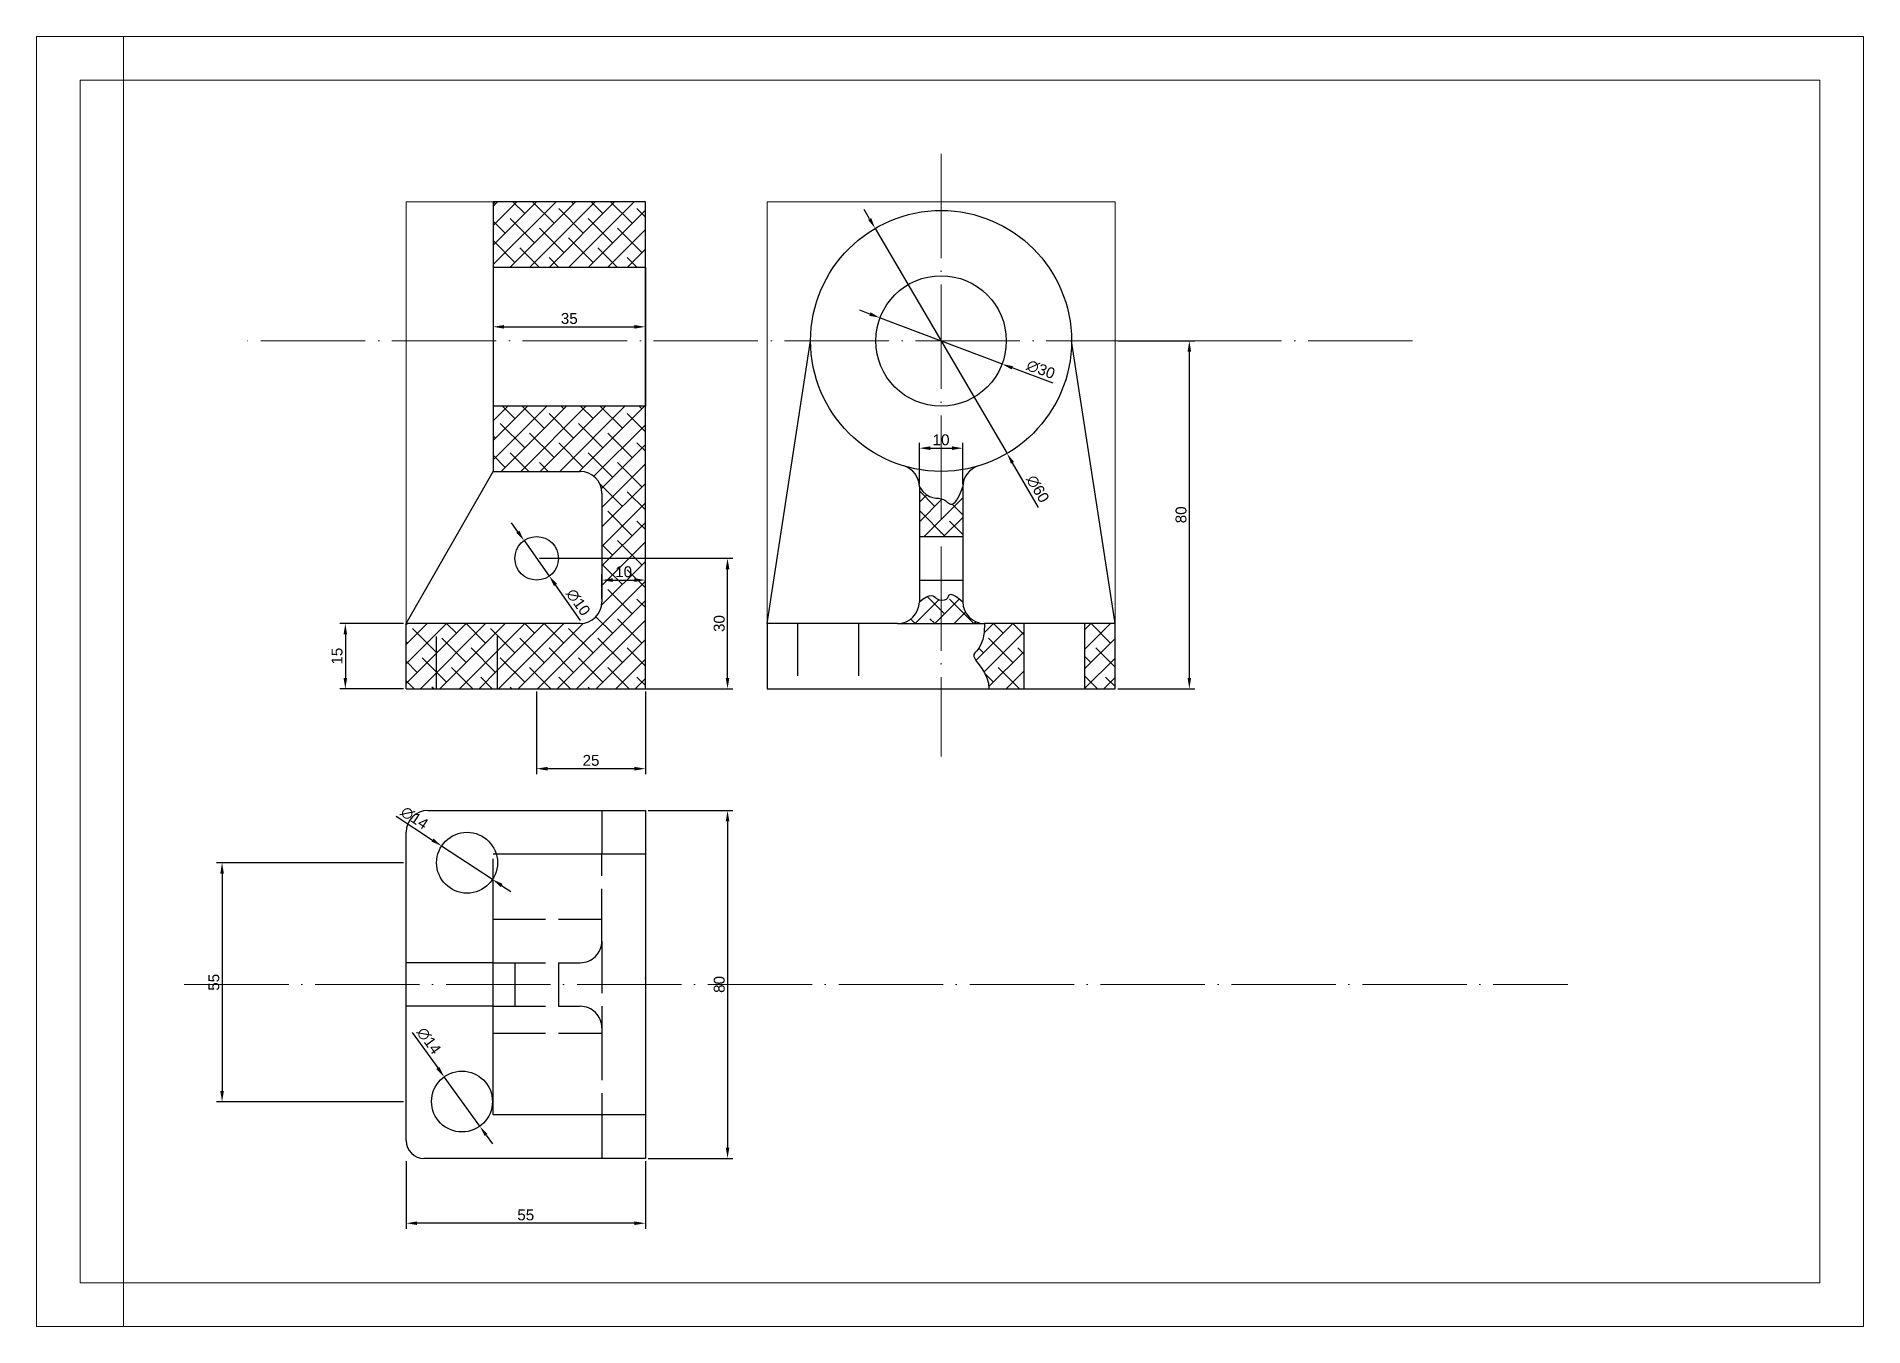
# Model space of a CAD drawing. Header units: millimetres. Extents: x 0 to 420, y 0 to 297.
import ezdxf

# ---------------------------------------------------------------- set-up
doc = ezdxf.new("R2010")
doc.units = ezdxf.units.MM
doc.linetypes.add('ACAD_ISO02W100', pattern=[15, 12, -3])
doc.linetypes.add('ACAD_ISO04W100', pattern=[30, 24, -3, 0, -3])
for name, color, linetype, lineweight in [('ajutor', 200, 'Continuous', 15), ('axe', 7, 'ACAD_ISO04W100', 15), ('cote', 82, 'Continuous', 15), ('format', 210, 'Continuous', 15), ('muchii ascunse', 50, 'ACAD_ISO02W100', 30), ('muchii groase', 7, 'Continuous', 30)]:
    doc.layers.add(name, color=color, linetype=linetype, lineweight=lineweight)
doc.styles.get("Standard").update_dxf_attribs({"font": 'arial.ttf'})
doc.dimstyles.new('ISO-25', dxfattribs={"dimtxt": 2.5, "dimasz": 2.5, "dimexe": 1.25, "dimexo": 0.625, "dimtad": 1, "dimtxsty": 'Standard', "dimcen": 2.5, "dimadec": 0, "dimazin": 0, "dimtfac": 1, "dimtmove": 0, "dimatfit": 3, "dimfxl": 1, "dimarcsym": 0})

# ---------------------------------------------------------------- blocks, each defined once
blk = doc.blocks.new('*D2')
at = {"layer": 'cote', "color": 0, "lineweight": -2, "transparency": 16777216}
for p, q in [((84.38, 161.65), (69.76, 161.65)), ((71.01, 159.15), (71.01, 149.15)), ((84.38, 146.65), (69.76, 146.65))]:
    blk.add_line(p, q, dxfattribs=at)
at = {"layer": 'cote', "color": 0, "transparency": 16777216}
for points in [[(70.59, 159.15), (71.42, 159.15), (71.01, 161.65)], [(70.59, 149.15), (71.42, 149.15), (71.01, 146.65)]]:
    blk.add_solid(points, dxfattribs=at)
at = {"layer": 'Defpoints', "color": 0, "transparency": 16777216}
for p in [(85, 161.65), (71.01, 146.65), (85, 146.65)]:
    blk.add_point(p, dxfattribs=at)
at = {"layer": 'cote', "color": 0, "transparency": 16777216, "insert": (69.11, 154.15), "char_height": 2.5, "attachment_point": 5, "rotation": 90}
blk.add_mtext('15', dxfattribs=at)
blk = doc.blocks.new('*D3')
at = {"layer": 'cote', "color": 0, "lineweight": -2, "transparency": 16777216}
for p, q in [((130, 167.27), (130, 172.9)), ((140, 167.27), (140, 172.9)), ((132.5, 171.65), (137.5, 171.65))]:
    blk.add_line(p, q, dxfattribs=at)
at = {"layer": 'cote', "color": 0, "transparency": 16777216}
for points in [[(132.5, 172.06), (132.5, 171.23), (130, 171.65)], [(137.5, 172.06), (137.5, 171.23), (140, 171.65)]]:
    blk.add_solid(points, dxfattribs=at)
at = {"layer": 'Defpoints', "color": 0, "transparency": 16777216}
for p in [(140, 171.65), (130, 166.65), (140, 166.65)]:
    blk.add_point(p, dxfattribs=at)
at = {"layer": 'cote', "color": 0, "transparency": 16777216, "insert": (135, 173.55), "char_height": 2.5, "attachment_point": 5}
blk.add_mtext('10', dxfattribs=at)
blk = doc.blocks.new('*D5')
at = {"layer": 'cote', "color": 0, "lineweight": -2, "transparency": 16777216}
for p, q in [((110.67, 182.77), (109.23, 184.81)), ((112.11, 180.73), (117.89, 172.56)), ((125.12, 162.32), (119.33, 170.52))]:
    blk.add_line(p, q, dxfattribs=at)
at = {"layer": 'cote', "color": 0, "transparency": 16777216}
for points in [[(111.01, 183.01), (110.33, 182.53), (112.11, 180.73)], [(119.67, 170.76), (118.99, 170.28), (117.89, 172.56)]]:
    blk.add_solid(points, dxfattribs=at)
at = {"layer": 'Defpoints', "color": 0, "transparency": 16777216}
for p in [(112.11, 180.73), (117.89, 172.56)]:
    blk.add_point(p, dxfattribs=at)
at = {"layer": 'cote', "color": 0, "transparency": 16777216, "insert": (124.56, 166.54), "char_height": 2.5, "attachment_point": 5, "rotation": 305.2417}
blk.add_mtext('∅10', dxfattribs=at)
blk = doc.blocks.new('*D6')
at = {"layer": 'cote', "color": 0, "lineweight": -2, "transparency": 16777216}
for p, q in [((115, 146.02), (115, 127.02)), ((140, 146.02), (140, 127.02)), ((137.5, 128.27), (117.5, 128.27))]:
    blk.add_line(p, q, dxfattribs=at)
at = {"layer": 'cote', "color": 0, "transparency": 16777216}
for points in [[(117.5, 128.69), (117.5, 127.85), (115, 128.27)], [(137.5, 128.69), (137.5, 127.85), (140, 128.27)]]:
    blk.add_solid(points, dxfattribs=at)
at = {"layer": 'Defpoints', "color": 0, "transparency": 16777216}
for p in [(115, 146.65), (140, 146.65), (115, 128.27)]:
    blk.add_point(p, dxfattribs=at)
at = {"layer": 'cote', "color": 0, "transparency": 16777216, "insert": (127.5, 130.17), "char_height": 2.5, "attachment_point": 5}
blk.add_mtext('25', dxfattribs=at)
blk = doc.blocks.new('*D7')
at = {"layer": 'cote', "color": 0, "lineweight": -2, "transparency": 16777216}
for p, q in [((115.62, 176.65), (160.14, 176.65)), ((158.89, 149.15), (158.89, 174.15)), ((115.62, 146.65), (160.14, 146.65))]:
    blk.add_line(p, q, dxfattribs=at)
at = {"layer": 'cote', "color": 0, "transparency": 16777216}
for points in [[(158.47, 174.15), (159.31, 174.15), (158.89, 176.65)], [(158.47, 149.15), (159.31, 149.15), (158.89, 146.65)]]:
    blk.add_solid(points, dxfattribs=at)
at = {"layer": 'Defpoints', "color": 0, "transparency": 16777216}
for p in [(115, 176.65), (158.89, 176.65), (115, 146.65)]:
    blk.add_point(p, dxfattribs=at)
at = {"layer": 'cote', "color": 0, "transparency": 16777216, "insert": (156.99, 161.65), "char_height": 2.5, "attachment_point": 5, "rotation": 90}
blk.add_mtext('30', dxfattribs=at)
blk = doc.blocks.new('*D8')
at = {"layer": 'cote', "color": 0, "lineweight": -2, "transparency": 16777216}
for p, q in [((105, 243.02), (105, 228.64)), ((140, 243.02), (140, 228.64)), ((107.5, 229.89), (137.5, 229.89))]:
    blk.add_line(p, q, dxfattribs=at)
at = {"layer": 'cote', "color": 0, "transparency": 16777216}
for points in [[(107.5, 230.3), (107.5, 229.47), (105, 229.89)], [(137.5, 230.3), (137.5, 229.47), (140, 229.89)]]:
    blk.add_solid(points, dxfattribs=at)
at = {"layer": 'Defpoints', "color": 0, "transparency": 16777216}
for p in [(105, 243.65), (140, 243.65), (140, 229.89)]:
    blk.add_point(p, dxfattribs=at)
at = {"layer": 'cote', "color": 0, "transparency": 16777216, "insert": (122.5, 231.79), "char_height": 2.5, "attachment_point": 5}
blk.add_mtext('35', dxfattribs=at)
blk = doc.blocks.new('*D9')
at = {"layer": 'cote', "color": 0, "lineweight": -2, "transparency": 16777216}
for p, q in [((248.62, 226.65), (266.33, 226.65)), ((265.08, 224.15), (265.08, 149.15)), ((248.62, 146.65), (266.33, 146.65))]:
    blk.add_line(p, q, dxfattribs=at)
at = {"layer": 'cote', "color": 0, "transparency": 16777216}
for points in [[(264.67, 224.15), (265.5, 224.15), (265.08, 226.65)], [(264.67, 149.15), (265.5, 149.15), (265.08, 146.65)]]:
    blk.add_solid(points, dxfattribs=at)
at = {"layer": 'Defpoints', "color": 0, "transparency": 16777216}
for p in [(248, 226.65), (248, 146.65), (265.08, 146.65)]:
    blk.add_point(p, dxfattribs=at)
at = {"layer": 'cote', "color": 0, "transparency": 16777216, "insert": (263.18, 186.65), "char_height": 2.5, "attachment_point": 5, "rotation": 90}
blk.add_mtext('80', dxfattribs=at)
blk = doc.blocks.new('*D10')
at = {"layer": 'cote', "color": 0, "lineweight": -2, "transparency": 16777216}
for p, q in [((191.57, 254.69), (190.3, 256.84)), ((192.83, 252.53), (223.17, 200.76)), ((230.43, 188.36), (224.43, 198.61))]:
    blk.add_line(p, q, dxfattribs=at)
at = {"layer": 'cote', "color": 0, "transparency": 16777216}
for points in [[(191.93, 254.9), (191.21, 254.48), (192.83, 252.53)], [(224.79, 198.82), (224.07, 198.39), (223.17, 200.76)]]:
    blk.add_solid(points, dxfattribs=at)
at = {"layer": 'Defpoints', "color": 0, "transparency": 16777216}
for p in [(192.83, 252.53), (223.17, 200.76)]:
    blk.add_point(p, dxfattribs=at)
at = {"layer": 'cote', "color": 0, "transparency": 16777216, "insert": (230.23, 192.61), "char_height": 2.5, "attachment_point": 5, "rotation": 300.3699}
blk.add_mtext('∅60', dxfattribs=at)
blk = doc.blocks.new('*D11')
at = {"layer": 'cote', "color": 0, "lineweight": -2, "transparency": 16777216}
for p, q in [((191.63, 232.83), (189.29, 233.72)), ((193.97, 231.95), (222.03, 221.34)), ((233.76, 216.91), (224.37, 220.46))]:
    blk.add_line(p, q, dxfattribs=at)
at = {"layer": 'cote', "color": 0, "transparency": 16777216}
for points in [[(191.78, 233.22), (191.48, 232.44), (193.97, 231.95)], [(224.52, 220.85), (224.22, 220.07), (222.03, 221.34)]]:
    blk.add_solid(points, dxfattribs=at)
at = {"layer": 'Defpoints', "color": 0, "transparency": 16777216}
for p in [(193.97, 231.95), (222.03, 221.34)]:
    blk.add_point(p, dxfattribs=at)
at = {"layer": 'cote', "color": 0, "transparency": 16777216, "insert": (230.93, 220.08), "char_height": 2.5, "attachment_point": 5, "rotation": 339.2945}
blk.add_mtext('∅30', dxfattribs=at)
blk = doc.blocks.new('*D12')
at = {"layer": 'cote', "color": 0, "lineweight": -2, "transparency": 16777216}
for p, q in [((203, 193.73), (203, 203.23)), ((205.5, 201.98), (210.5, 201.98)), ((213, 193.73), (213, 203.23))]:
    blk.add_line(p, q, dxfattribs=at)
at = {"layer": 'cote', "color": 0, "transparency": 16777216}
for points in [[(205.5, 202.4), (205.5, 201.57), (203, 201.98)], [(210.5, 202.4), (210.5, 201.57), (213, 201.98)]]:
    blk.add_solid(points, dxfattribs=at)
at = {"layer": 'Defpoints', "color": 0, "transparency": 16777216}
for p in [(213, 201.98), (203, 193.1), (213, 193.1)]:
    blk.add_point(p, dxfattribs=at)
at = {"layer": 'cote', "color": 0, "transparency": 16777216, "insert": (208, 203.89), "char_height": 2.5, "attachment_point": 5}
blk.add_mtext('10', dxfattribs=at)
blk = doc.blocks.new('*D13')
at = {"layer": 'cote', "color": 0, "lineweight": -2, "transparency": 16777216}
for p, q in [((140.62, 118.65), (160.15, 118.65)), ((158.9, 116.15), (158.9, 41.15)), ((140.62, 38.65), (160.15, 38.65))]:
    blk.add_line(p, q, dxfattribs=at)
at = {"layer": 'cote', "color": 0, "transparency": 16777216}
for points in [[(158.48, 116.15), (159.31, 116.15), (158.9, 118.65)], [(158.48, 41.15), (159.31, 41.15), (158.9, 38.65)]]:
    blk.add_solid(points, dxfattribs=at)
at = {"layer": 'Defpoints', "color": 0, "transparency": 16777216}
for p in [(140, 118.65), (140, 38.65), (158.9, 38.65)]:
    blk.add_point(p, dxfattribs=at)
at = {"layer": 'cote', "color": 0, "transparency": 16777216, "insert": (157, 78.65), "char_height": 2.5, "attachment_point": 5, "rotation": 90}
blk.add_mtext('80', dxfattribs=at)
blk = doc.blocks.new('*D14')
at = {"layer": 'cote', "color": 0, "lineweight": -2, "transparency": 16777216}
for p, q in [((85, 38.02), (85, 22.49)), ((140, 38.02), (140, 22.49)), ((137.5, 23.74), (87.5, 23.74))]:
    blk.add_line(p, q, dxfattribs=at)
at = {"layer": 'cote', "color": 0, "transparency": 16777216}
for points in [[(87.5, 24.16), (87.5, 23.33), (85, 23.74)], [(137.5, 24.16), (137.5, 23.33), (140, 23.74)]]:
    blk.add_solid(points, dxfattribs=at)
at = {"layer": 'Defpoints', "color": 0, "transparency": 16777216}
for p in [(85, 38.65), (140, 38.65), (85, 23.74)]:
    blk.add_point(p, dxfattribs=at)
at = {"layer": 'cote', "color": 0, "transparency": 16777216, "insert": (112.5, 25.64), "char_height": 2.5, "attachment_point": 5}
blk.add_mtext('55', dxfattribs=at)
blk = doc.blocks.new('*D18')
at = {"layer": 'cote', "color": 0, "lineweight": -2, "transparency": 16777216}
for p, q in [((84.38, 106.65), (41.41, 106.65)), ((42.66, 104.15), (42.66, 54.15)), ((84.38, 51.65), (41.41, 51.65))]:
    blk.add_line(p, q, dxfattribs=at)
at = {"layer": 'cote', "color": 0, "transparency": 16777216}
for points in [[(42.25, 104.15), (43.08, 104.15), (42.66, 106.65)], [(42.25, 54.15), (43.08, 54.15), (42.66, 51.65)]]:
    blk.add_solid(points, dxfattribs=at)
at = {"layer": 'Defpoints', "color": 0, "transparency": 16777216}
for p in [(85, 106.65), (42.66, 51.65), (85, 51.65)]:
    blk.add_point(p, dxfattribs=at)
at = {"layer": 'cote', "color": 0, "transparency": 16777216, "insert": (40.77, 79.15), "char_height": 2.5, "attachment_point": 5, "rotation": 90}
blk.add_mtext('55', dxfattribs=at)
blk = doc.blocks.new('*D19')
at = {"layer": 'cote', "color": 0, "lineweight": -2, "transparency": 16777216}
for p, q in [((82.66, 117.37), (91.06, 111.86)), ((104.85, 102.8), (93.15, 110.49)), ((106.94, 101.43), (109.03, 100.06))]:
    blk.add_line(p, q, dxfattribs=at)
at = {"layer": 'cote', "color": 0, "transparency": 16777216}
for points in [[(91.29, 112.21), (90.83, 111.51), (93.15, 110.49)], [(107.17, 101.78), (106.71, 101.08), (104.85, 102.8)]]:
    blk.add_solid(points, dxfattribs=at)
at = {"layer": 'Defpoints', "color": 0, "transparency": 16777216}
for p in [(93.15, 110.49), (104.85, 102.8)]:
    blk.add_point(p, dxfattribs=at)
at = {"layer": 'cote', "color": 0, "transparency": 16777216, "insert": (86.9, 116.95), "char_height": 2.5, "attachment_point": 5, "rotation": 326.719}
blk.add_mtext('∅14', dxfattribs=at)
blk = doc.blocks.new('*D20')
at = {"layer": 'cote', "color": 0, "lineweight": -2, "transparency": 16777216}
for p, q in [((86.4, 67.59), (92.27, 59.44)), ((101.92, 46.05), (93.73, 57.41)), ((103.38, 44.02), (104.84, 42))]:
    blk.add_line(p, q, dxfattribs=at)
at = {"layer": 'cote', "color": 0, "transparency": 16777216}
for points in [[(92.61, 59.68), (91.93, 59.2), (93.73, 57.41)], [(103.71, 44.27), (103.04, 43.78), (101.92, 46.05)]]:
    blk.add_solid(points, dxfattribs=at)
at = {"layer": 'Defpoints', "color": 0, "transparency": 16777216}
for p in [(93.73, 57.41), (101.92, 46.05)]:
    blk.add_point(p, dxfattribs=at)
at = {"layer": 'cote', "color": 0, "transparency": 16777216, "insert": (90.21, 65.68), "char_height": 2.5, "attachment_point": 5, "rotation": 305.7634}
blk.add_mtext('∅14', dxfattribs=at)

msp = doc.modelspace()

# ---------------------------------------------------------------- hatches: boundary and pattern name
at = {"layer": 'muchii ascunse', "true_color": 0xf27172}
h = msp.add_hatch(dxfattribs=at)
h.set_pattern_fill('ANSI38', color=11)
h.paths.add_polyline_path([(140, 258.645), (105, 258.645), (105, 243.645), (140, 243.645)])
h.paths.add_polyline_path([(140, 211.645), (105, 211.645), (105, 196.645), (125, 196.645, -0.4142136), (130, 191.645), (130, 166.645, -0.4142136), (125, 161.645), (106, 161.645), (106, 146.645), (140, 146.645)])
h = msp.add_hatch(dxfattribs=at)
h.set_pattern_fill('ANSI38', color=11)
edge = h.paths.add_edge_path()
edge.add_spline(control_points=[(208, 190.368), (206.659, 190.639), (204.868, 190.183), (203, 193.104)], knot_values=[0, 0, 0, 0, 0.8668401, 0.8668401, 0.8668401, 0.8668401], degree=3, periodic=0)
edge.add_line((203, 193.104), (203, 181.645))
edge.add_line((203, 181.645), (208, 181.645))
edge.add_line((208, 181.645), (208, 190.368))
edge = h.paths.add_edge_path()
edge.add_spline(control_points=[(213, 193.104), (210.668, 187.009), (209.869, 189.827), (208.206, 190.326), (208, 190.368)], knot_values=[0.8668401, 0.8668401, 0.8668401, 0.8668401, 1.8668401, 2, 2, 2, 2], degree=3, periodic=0)
edge.add_line((208, 190.368), (208, 181.645))
edge.add_line((208, 181.645), (213, 181.645))
edge.add_line((213, 181.645), (213, 193.104))
edge = h.paths.add_edge_path()
edge.add_spline(control_points=[(213, 166.645), (211.727, 167.774), (209.719, 169.04), (209.719, 167.211), (208.48, 166.977), (208, 167.041)], knot_values=[1.418863, 1.418863, 1.418863, 1.418863, 2.418863, 3.418863, 4, 4, 4, 4], degree=3, periodic=0)
edge.add_line((208, 167.041), (208, 161.645))
edge.add_line((208, 161.645), (218, 161.645))
edge.add_arc((218, 166.645), 5, 180, 270, ccw=False)
edge = h.paths.add_edge_path()
edge.add_spline(control_points=[(208, 167.041), (207.654, 167.087), (206.441, 167.51), (205.699, 168.964), (203, 166.645)], knot_values=[0, 0, 0, 0, 0.418863, 1.418863, 1.418863, 1.418863, 1.418863], degree=3, periodic=0)
edge.add_arc((198, 166.645), 5, -90, 0, ccw=False)
edge.add_line((198, 161.645), (208, 161.645))
edge.add_line((208, 161.645), (208, 167.041))
h = msp.add_hatch(dxfattribs=at)
h.set_pattern_fill('ANSI38', color=11)
h.paths.add_polyline_path([(106, 161.645), (92, 161.645), (92, 146.645), (106, 146.645)])
h.paths.add_polyline_path([(92, 161.645), (85, 161.645), (85, 146.645), (92, 146.645)])
h = msp.add_hatch(dxfattribs=at)
h.set_pattern_fill('ANSI38', color=11)
edge = h.paths.add_edge_path()
edge.add_line((227, 161.645), (218, 161.645))
edge.add_spline(control_points=[(218, 161.645), (218, 155.362), (212.505, 155.362), (219.014, 150.348), (219.014, 146.645)], knot_values=[0, 0, 0, 0, 1, 2, 2, 2, 2], degree=3, periodic=0)
edge.add_line((219.014, 146.645), (227, 146.645))
edge.add_line((227, 146.645), (227, 161.645))
h = msp.add_hatch(dxfattribs=at)
h.set_pattern_fill('ANSI38', color=11)
h.paths.add_polyline_path([(248, 161.645), (241, 161.645), (241, 146.645), (248, 146.645)])

# ---------------------------------------------------------------- linework, layer by layer
at = {"layer": 'ajutor'}
msp.add_line((105, 48.653), (105, 107.566), dxfattribs=at)
at = {"layer": 'axe'}
for p, q in [((208, 269.697), (208, 131.05)), ((316.381, 226.645), (48.122, 226.645)), ((140, 118.645), (140, 108.645)), ((140, 53.127), (140, 113.127)), ((33.979, 78.645), (352.12, 78.645)), ((140, 38.645), (140, 48.645))]:
    msp.add_line(p, q, dxfattribs=at)
at = {"layer": 'cote'}
for p, q in [((115, 176.645), (115, 176.645)), ((140, 146.645), (115, 146.645)), ((99, 106.645), (99, 106.645))]:
    msp.add_line(p, q, dxfattribs=at)
at = {"layer": 'format'}
for p, q in [((20, 0), (20, 296.645)), ((115, 286.645), (115, 286.645)), ((85, 258.645), (85, 146.645)), ((140, 258.645), (85, 258.645)), ((140, 146.645), (140, 258.645)), ((168, 146.645), (168, 258.645)), ((168, 258.645), (248, 258.645)), ((248, 258.645), (248, 146.645)), ((85, 146.645), (140, 146.645)), ((248, 146.645), (168, 146.645))]:
    msp.add_line(p, q, dxfattribs=at)
for points in [[(0, 0), (420.098, 0), (420.098, 296.645), (0, 296.645)], [(10, 10), (410.098, 10), (410.098, 286.645), (10, 286.645)]]:
    msp.add_lwpolyline(points, close=True, dxfattribs=at)
at = {"layer": 'muchii ascunse'}
for p, q in [((92, 146.645), (92, 161.645)), ((106, 146.645), (106, 161.645)), ((175, 161.645), (175, 146.645)), ((189, 161.645), (189, 146.645)), ((130, 88.645), (130, 108.645)), ((105, 93.645), (130, 93.645)), ((130, 88.645), (130, 68.645)), ((105, 83.645), (125, 83.645)), ((110, 83.645), (110, 73.645)), ((120, 83.645), (120, 73.645)), ((105, 73.645), (125, 73.645)), ((105, 67.475), (130, 67.475)), ((130, 68.645), (130, 48.645))]:
    msp.add_line(p, q, dxfattribs=at)
for centre, start, end in [((125, 88.645), 270, 0), ((125, 68.645), 0, 90)]:
    msp.add_arc(centre, 5, start, end, dxfattribs=at)
at = {"layer": 'muchii groase'}
for p, q in [((140, 258.645), (105, 258.645)), ((105, 258.645), (105, 196.645)), ((105, 258.645), (105, 243.645)), ((140, 146.645), (140, 258.645)), ((105, 243.645), (140, 243.645)), ((140, 243.645), (140, 211.645)), ((168, 161.645), (178, 226.645)), ((248, 161.645), (238, 226.645)), ((140, 211.645), (105, 211.645)), ((85, 161.645), (105, 196.645)), ((105, 196.645), (125, 196.645)), ((130, 191.645), (130, 166.645)), ((203, 193.104), (203, 166.645)), ((213, 193.104), (213, 166.645)), ((203, 181.645), (213, 181.645)), ((140, 161.645), (140, 171.645)), ((203, 171.645), (213, 171.645)), ((85, 146.645), (85, 161.645)), ((125, 161.645), (85, 161.645)), ((168, 161.645), (168, 146.645)), ((198, 161.645), (168, 161.645)), ((198, 161.645), (218, 161.645)), ((248, 161.645), (218, 161.645)), ((227, 161.645), (227, 146.645)), ((241, 161.645), (241, 146.645)), ((248, 146.645), (248, 161.645)), ((85, 146.645), (140, 146.645)), ((168, 146.645), (248, 146.645)), ((90, 118.645), (140, 118.645)), ((130, 118.645), (130, 108.645)), ((140, 118.645), (140, 38.645)), ((85, 42.732), (85, 113.645)), ((140, 108.645), (105, 108.645)), ((105, 48.653), (105, 107.566)), ((105, 83.645), (85, 83.645)), ((105, 73.645), (85, 73.645)), ((140, 48.645), (105, 48.645)), ((130, 48.645), (130, 38.645)), ((140, 38.645), (89.087, 38.645))]:
    msp.add_line(p, q, dxfattribs=at)
for centre, radius in [((208, 226.645), 30), ((208, 226.645), 15), ((115, 176.645), 5), ((99, 106.645), 7), ((97.824, 51.732), 7)]:
    msp.add_circle(centre, radius, dxfattribs=at)
for centre, radius, start, end in [((198, 193.104), 5, 0, 73.39845), ((218, 193.104), 5, 106.60155, 180), ((125, 191.645), 5, 0, 90), ((125, 166.645), 5, 270, 0), ((198, 166.645), 5, 270, 360), ((218, 166.645), 5, 180, 270), ((90, 113.645), 5, 90, 180), ((89.087, 42.732), 4.087, 180, 270)]:
    msp.add_arc(centre, radius, start, end, dxfattribs=at)
for points in [[(203, 193.104), (205.155, 189.734), (209.258, 191.982), (210.668, 187.009), (213, 193.104)], [(203, 166.645), (205.699, 168.964), (206.744, 166.914), (209.719, 166.914), (209.719, 169.04), (211.727, 167.774), (213, 166.645)], [(218, 161.645), (218, 155.362), (212.505, 155.362), (219.014, 150.348), (219.014, 146.645)]]:
    msp.add_open_spline(points, degree=3, dxfattribs=at)

# ---------------------------------------------------------------- dimensions: what is measured, and where the dimension line sits
at = {"layer": 'cote'}
for p1, p2, picture, middle in [((192.833, 252.529), (223.167, 200.762), '*D10', (228.527, 191.616)), ((112.115, 180.729), (117.885, 172.562), '*D5', (122.946, 165.398)), ((104.852, 102.804), (93.148, 110.487), '*D19', (85.816, 115.299))]:
    dim = msp.add_diameter_dim_2p(p1=p1, p2=p2, dimstyle='ISO-25', dxfattribs=at)
    dim.commit()
    dim.dimension.update_dxf_attribs({"geometry": picture, "text_midpoint": middle, "dimtype": 163})
for base, p1, p2, picture, middle in [((140, 229.887), (105, 243.645), (140, 243.645), '*D8', (122.5, 231.789)), ((213, 201.985), (203, 193.104), (213, 193.104), '*D12', (208, 203.886)), ((140, 171.645), (130, 166.645), (140, 166.645), '*D3', (135, 173.547)), ((115, 128.271), (140, 146.645), (115, 146.645), '*D6', (127.5, 130.172)), ((85, 23.743), (140, 38.645), (85, 38.645), '*D14', (112.5, 25.639))]:
    dim = msp.add_linear_dim(base=base, p1=p1, p2=p2, dimstyle='ISO-25', dxfattribs=at)
    dim.commit()
    dim.dimension.update_dxf_attribs({"geometry": picture, "text_midpoint": middle})
for p1, p2, picture, middle in [((193.969, 231.949), (222.031, 221.342), '*D11', (230.236, 218.241)), ((101.916, 46.052), (93.733, 57.412), '*D20', (88.608, 64.529))]:
    dim = msp.add_diameter_dim_2p(p1=p1, p2=p2, dimstyle='ISO-25', dxfattribs=at)
    dim.commit()
    dim.dimension.update_dxf_attribs({"geometry": picture, "text_midpoint": middle})
for base, p1, p2, picture, middle in [((265.085, 146.645), (248, 226.645), (248, 146.645), '*D9', (263.183, 186.645)), ((158.891, 176.645), (115, 146.645), (115, 176.645), '*D7', (156.988, 161.645)), ((71.008, 146.645), (85, 161.645), (85, 146.645), '*D2', (69.107, 154.145)), ((158.898, 38.645), (140, 118.645), (140, 38.645), '*D13', (156.997, 78.645)), ((42.664, 51.645), (85, 106.645), (85, 51.645), '*D18', (40.767, 79.145))]:
    dim = msp.add_linear_dim(base=base, p1=p1, p2=p2, angle=90, dimstyle='ISO-25', dxfattribs=at)
    dim.commit()
    dim.dimension.update_dxf_attribs({"geometry": picture, "text_midpoint": middle})

doc.saveas('drawing.dxf')
